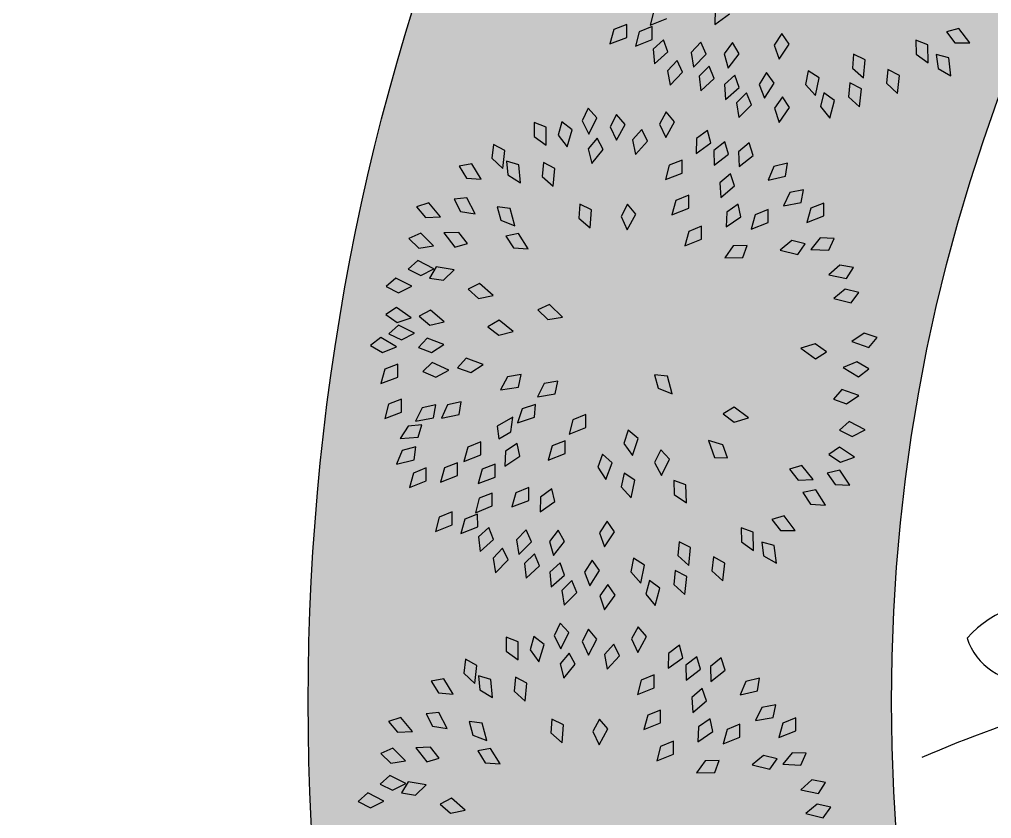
# Model space of a CAD drawing. Header units: millimetres. Extents: x 1351 to 1635, y 1399 to 1500.
# Drawn here: x 1574.591 to 1576.258, y 1473.158 to 1474.529 of the extents above; entities that cross this region are included whole.
import ezdxf

# ---------------------------------------------------------------- set-up
doc = ezdxf.new("R2010")
doc.units = ezdxf.units.MM
doc.layers.get('0').update_dxf_attribs({"color": 181})
doc.layers.add('margen', color=250, linetype='Continuous')

msp = doc.modelspace()

# ---------------------------------------------------------------- hatches: boundary and pattern name
at = {"true_color": 0x2776bb}
h = msp.add_hatch(color=152, dxfattribs=at)
h.dxf.hatch_style = 1
h.paths.add_polyline_path([(1557.6842, 1489.9553), (1615.6587, 1489.7451), (1615.8802, 1457.3756), (1557.4987, 1457.0017)])
h.paths.add_polyline_path([(1557.9493, 1489.9451), (1615.8573, 1489.9451), (1616.0815, 1457.1761), (1557.5866, 1457.0229)])
at = {"true_color": 0x5e67af}
h = msp.add_hatch(color=165, dxfattribs=at)
h.dxf.hatch_style = 1
edge = h.paths.add_edge_path(flags=17)
edge.add_arc((1579.086, 1473.3584), 3, 0, 360)
edge = h.paths.add_edge_path()
edge.add_arc((1579.086, 1473.3584), 4, 0, 360)
at = {"true_color": 0x58ba48}
h = msp.add_hatch(dxfattribs=at)
h.set_pattern_fill('DOTS', color=85)
edge = h.paths.add_edge_path()
edge.add_arc((1579.086, 1473.3584), 3, 0, 360)

# ---------------------------------------------------------------- linework, layer by layer
at = {"color": 221}
for p, q in [((1575.6785, 1474.5434), (1575.6721, 1474.5188)), ((1575.7835, 1474.5455), (1575.7832, 1474.5201)), ((1575.7832, 1474.5201), (1575.8083, 1474.5382)), ((1575.6721, 1474.5188), (1575.7008, 1474.5304)), ((1575.61, 1474.511), (1575.6034, 1474.4865)), ((1575.6322, 1474.52), (1575.61, 1474.511)), ((1575.6322, 1474.4978), (1575.6322, 1474.52)), ((1575.6536, 1474.5074), (1575.6471, 1474.4829)), ((1575.6758, 1474.5165), (1575.6536, 1474.5074)), ((1575.6759, 1474.4943), (1575.6758, 1474.5165)), ((1575.8979, 1474.5043), (1575.8849, 1474.4842)), ((1575.9107, 1474.4861), (1575.8979, 1474.5043)), ((1576.2016, 1474.5132), (1576.1802, 1474.5072)), ((1576.1802, 1474.5072), (1576.1948, 1474.4882)), ((1576.2202, 1474.4884), (1576.2016, 1474.5132)), ((1575.6034, 1474.4865), (1575.6322, 1474.4978)), ((1575.6471, 1474.4829), (1575.6759, 1474.4943)), ((1575.6949, 1474.4937), (1575.6774, 1474.4774)), ((1575.7028, 1474.4729), (1575.6949, 1474.4937)), ((1575.7591, 1474.4893), (1575.7424, 1474.472)), ((1575.7681, 1474.469), (1575.7591, 1474.4893)), ((1575.8136, 1474.4887), (1575.7991, 1474.4696)), ((1575.8249, 1474.4696), (1575.8136, 1474.4887)), ((1576.1485, 1474.4852), (1576.1277, 1474.4929)), ((1576.1277, 1474.4929), (1576.1284, 1474.469)), ((1576.1948, 1474.4882), (1576.2202, 1474.4884)), ((1575.6774, 1474.4774), (1575.6799, 1474.4521)), ((1575.6799, 1474.4521), (1575.7028, 1474.4729)), ((1575.7424, 1474.472), (1575.7464, 1474.4469)), ((1575.8849, 1474.4842), (1575.8936, 1474.4603)), ((1575.8936, 1474.4603), (1575.9107, 1474.4861)), ((1576.149, 1474.4542), (1576.1485, 1474.4852)), ((1575.7184, 1474.4582), (1575.7022, 1474.4405)), ((1575.7279, 1474.4381), (1575.7184, 1474.4582)), ((1575.7464, 1474.4469), (1575.7681, 1474.469)), ((1575.7991, 1474.4696), (1575.806, 1474.4452)), ((1575.806, 1474.4452), (1575.8249, 1474.4696)), ((1576.0212, 1474.469), (1576.0192, 1474.4451)), ((1576.041, 1474.4591), (1576.0212, 1474.469)), ((1576.0382, 1474.4282), (1576.041, 1474.4591)), ((1576.1284, 1474.469), (1576.149, 1474.4542)), ((1576.1843, 1474.4627), (1576.1628, 1474.4683)), ((1576.1628, 1474.4683), (1576.166, 1474.4445)), ((1576.1881, 1474.432), (1576.1843, 1474.4627)), ((1575.7022, 1474.4405), (1575.7067, 1474.4155)), ((1575.7067, 1474.4155), (1575.7279, 1474.4381)), ((1575.7735, 1474.4481), (1575.7562, 1474.4315)), ((1575.7818, 1474.4275), (1575.7735, 1474.4481)), ((1575.8719, 1474.4373), (1575.8593, 1474.417)), ((1575.885, 1474.4194), (1575.8719, 1474.4373)), ((1575.9433, 1474.4406), (1575.9386, 1474.4171)), ((1575.9619, 1474.4285), (1575.9433, 1474.4406)), ((1576.0192, 1474.4451), (1576.0382, 1474.4282)), ((1576.0801, 1474.4429), (1576.0776, 1474.4191)), ((1576.0997, 1474.4325), (1576.0801, 1474.4429)), ((1576.166, 1474.4445), (1576.1881, 1474.432)), ((1575.7562, 1474.4315), (1575.7592, 1474.4063)), ((1575.7592, 1474.4063), (1575.7818, 1474.4275)), ((1575.8173, 1474.4328), (1575.7995, 1474.4168)), ((1575.8249, 1474.4119), (1575.8173, 1474.4328)), ((1575.9556, 1474.3982), (1575.9619, 1474.4285)), ((1576.0962, 1474.4017), (1576.0997, 1474.4325)), ((1575.7995, 1474.4168), (1575.8016, 1474.3914)), ((1575.8016, 1474.3914), (1575.8249, 1474.4119)), ((1575.8593, 1474.417), (1575.8684, 1474.3933)), ((1575.8684, 1474.3933), (1575.885, 1474.4194)), ((1575.9386, 1474.4171), (1575.9556, 1474.3982)), ((1576.0146, 1474.4197), (1576.0124, 1474.3958)), ((1576.0344, 1474.4095), (1576.0146, 1474.4197)), ((1576.0312, 1474.3787), (1576.0344, 1474.4095)), ((1576.0776, 1474.4191), (1576.0962, 1474.4017)), ((1575.8373, 1474.4024), (1575.8204, 1474.3853)), ((1575.8461, 1474.382), (1575.8373, 1474.4024)), ((1575.8991, 1474.3958), (1575.8856, 1474.3761)), ((1575.9114, 1474.3773), (1575.8991, 1474.3958)), ((1575.9702, 1474.4025), (1575.9643, 1474.3793)), ((1575.9881, 1474.3893), (1575.9702, 1474.4025)), ((1575.9801, 1474.3594), (1575.9881, 1474.3893)), ((1576.0124, 1474.3958), (1576.0312, 1474.3787)), ((1575.566, 1474.3762), (1575.5557, 1474.3546)), ((1575.581, 1474.3598), (1575.566, 1474.3762)), ((1575.8204, 1474.3853), (1575.8241, 1474.3602)), ((1575.8241, 1474.3602), (1575.8461, 1474.382)), ((1575.8856, 1474.3761), (1575.8936, 1474.3519)), ((1575.8936, 1474.3519), (1575.9114, 1474.3773)), ((1575.9643, 1474.3793), (1575.9801, 1474.3594)), ((1575.5557, 1474.3546), (1575.5674, 1474.332)), ((1575.5674, 1474.332), (1575.581, 1474.3598)), ((1575.6148, 1474.3656), (1575.6037, 1474.3444)), ((1575.6292, 1474.3486), (1575.6148, 1474.3656)), ((1575.6999, 1474.37), (1575.6885, 1474.3489)), ((1575.7141, 1474.3529), (1575.6999, 1474.37)), ((1575.494, 1474.3438), (1575.4733, 1474.3519)), ((1575.4733, 1474.3519), (1575.4736, 1474.3279)), ((1575.4941, 1474.3129), (1575.494, 1474.3438)), ((1575.5211, 1474.3531), (1575.5145, 1474.3301)), ((1575.5386, 1474.3394), (1575.5211, 1474.3531)), ((1575.5298, 1474.3098), (1575.5386, 1474.3394)), ((1575.6037, 1474.3444), (1575.6145, 1474.3214)), ((1575.6145, 1474.3214), (1575.6292, 1474.3486)), ((1575.6583, 1474.3398), (1575.6422, 1474.3221)), ((1575.668, 1474.3198), (1575.6583, 1474.3398)), ((1575.6885, 1474.3489), (1575.6991, 1474.3258)), ((1575.6991, 1474.3258), (1575.7141, 1474.3529)), ((1575.7709, 1474.3383), (1575.7516, 1474.3242)), ((1575.7764, 1474.3168), (1575.7709, 1474.3383)), ((1575.4736, 1474.3279), (1575.4941, 1474.3129)), ((1575.5145, 1474.3301), (1575.5298, 1474.3098)), ((1575.5812, 1474.3249), (1575.5661, 1474.3063)), ((1575.592, 1474.3054), (1575.5812, 1474.3249)), ((1575.6422, 1474.3221), (1575.6469, 1474.2971)), ((1575.7516, 1474.3242), (1575.7512, 1474.2987)), ((1575.4037, 1474.3141), (1575.4011, 1474.2903)), ((1575.4232, 1474.3035), (1575.4037, 1474.3141)), ((1575.4195, 1474.2728), (1575.4232, 1474.3035)), ((1575.5661, 1474.3063), (1575.5722, 1474.2816)), ((1575.5722, 1474.2816), (1575.592, 1474.3054)), ((1575.6469, 1474.2971), (1575.668, 1474.3198)), ((1575.7512, 1474.2987), (1575.7764, 1474.3168)), ((1575.8006, 1474.3186), (1575.7816, 1474.304)), ((1575.7816, 1474.304), (1575.7819, 1474.2785)), ((1575.8066, 1474.2972), (1575.8006, 1474.3186)), ((1575.8423, 1474.3166), (1575.8238, 1474.3014)), ((1575.8489, 1474.2953), (1575.8423, 1474.3166)), ((1575.4011, 1474.2903), (1575.4195, 1474.2728)), ((1575.7273, 1474.2873), (1575.7051, 1474.2783)), ((1575.7273, 1474.2651), (1575.7273, 1474.2873)), ((1575.7819, 1474.2785), (1575.8066, 1474.2972)), ((1575.8238, 1474.3014), (1575.8247, 1474.276)), ((1575.8247, 1474.276), (1575.8489, 1474.2953)), ((1575.3666, 1474.2807), (1575.3447, 1474.2767)), ((1575.3447, 1474.2767), (1575.3575, 1474.2565)), ((1575.3828, 1474.2543), (1575.3666, 1474.2807)), ((1575.4472, 1474.2794), (1575.4259, 1474.2857)), ((1575.4259, 1474.2857), (1575.4282, 1474.2619)), ((1575.4499, 1474.2485), (1575.4472, 1474.2794)), ((1575.4892, 1474.2832), (1575.4871, 1474.2594)), ((1575.509, 1474.2731), (1575.4892, 1474.2832)), ((1575.5059, 1474.2423), (1575.509, 1474.2731)), ((1575.7051, 1474.2783), (1575.6984, 1474.2538)), ((1575.8846, 1474.2762), (1575.8744, 1474.2529)), ((1575.9079, 1474.2818), (1575.8846, 1474.2762)), ((1575.9046, 1474.2598), (1575.9079, 1474.2818)), ((1575.3575, 1474.2565), (1575.3828, 1474.2543)), ((1575.4282, 1474.2619), (1575.4499, 1474.2485)), ((1575.4871, 1474.2594), (1575.5059, 1474.2423)), ((1575.6984, 1474.2538), (1575.7273, 1474.2651)), ((1575.8098, 1474.2639), (1575.7917, 1474.2483)), ((1575.817, 1474.2429), (1575.8098, 1474.2639)), ((1575.8744, 1474.2529), (1575.9046, 1474.2598)), ((1575.7917, 1474.2483), (1575.7934, 1474.2229)), ((1575.7934, 1474.2229), (1575.817, 1474.2429)), ((1575.3582, 1474.2228), (1575.3361, 1474.2204)), ((1575.3361, 1474.2204), (1575.3474, 1474.1993)), ((1575.3725, 1474.1953), (1575.3582, 1474.2228)), ((1575.7384, 1474.2271), (1575.7162, 1474.2181)), ((1575.7384, 1474.2049), (1575.7384, 1474.2271)), ((1575.912, 1474.2316), (1575.9008, 1474.2088)), ((1575.9355, 1474.2361), (1575.912, 1474.2316)), ((1575.9312, 1474.2143), (1575.9355, 1474.2361)), ((1575.2929, 1474.2141), (1575.2718, 1474.2072)), ((1575.2718, 1474.2072), (1575.2872, 1474.1889)), ((1575.3126, 1474.1902), (1575.2929, 1474.2141)), ((1575.4322, 1474.2045), (1575.4102, 1474.2072)), ((1575.4102, 1474.2072), (1575.4164, 1474.184)), ((1575.44, 1474.1746), (1575.4322, 1474.2045)), ((1575.5517, 1474.2115), (1575.5501, 1474.1876)), ((1575.5717, 1474.2018), (1575.5517, 1474.2115)), ((1575.6337, 1474.2116), (1575.6224, 1474.1905)), ((1575.6479, 1474.1946), (1575.6337, 1474.2116)), ((1575.7162, 1474.2181), (1575.7095, 1474.1936)), ((1575.7095, 1474.1936), (1575.7384, 1474.2049)), ((1575.8232, 1474.2118), (1575.8035, 1474.1982)), ((1575.828, 1474.1901), (1575.8232, 1474.2118)), ((1575.9008, 1474.2088), (1575.9312, 1474.2143)), ((1575.9478, 1474.2047), (1575.9412, 1474.1801)), ((1575.97, 1474.2136), (1575.9478, 1474.2047)), ((1575.97, 1474.1914), (1575.97, 1474.2136)), ((1575.2872, 1474.1889), (1575.3126, 1474.1902)), ((1575.3474, 1474.1993), (1575.3725, 1474.1953)), ((1575.5501, 1474.1876), (1575.5693, 1474.171)), ((1575.5693, 1474.171), (1575.5717, 1474.2018)), ((1575.6224, 1474.1905), (1575.6331, 1474.1674)), ((1575.6331, 1474.1674), (1575.6479, 1474.1946)), ((1575.8035, 1474.1982), (1575.8024, 1474.1728)), ((1575.8024, 1474.1728), (1575.828, 1474.1901)), ((1575.8522, 1474.1936), (1575.8455, 1474.169)), ((1575.8744, 1474.2025), (1575.8522, 1474.1936)), ((1575.8744, 1474.1803), (1575.8744, 1474.2025)), ((1575.9412, 1474.1801), (1575.97, 1474.1914)), ((1575.4164, 1474.184), (1575.44, 1474.1746)), ((1575.7606, 1474.1737), (1575.7384, 1474.1647)), ((1575.7606, 1474.1515), (1575.7606, 1474.1737)), ((1575.8455, 1474.169), (1575.8744, 1474.1803)), ((1575.279, 1474.1618), (1575.2587, 1474.1528)), ((1575.301, 1474.14), (1575.279, 1474.1618)), ((1575.344, 1474.1631), (1575.3185, 1474.1625)), ((1575.3185, 1474.1625), (1575.3376, 1474.1381)), ((1575.3589, 1474.1444), (1575.344, 1474.1631)), ((1575.4467, 1474.1611), (1575.4249, 1474.157)), ((1575.4249, 1474.157), (1575.4378, 1474.1368)), ((1575.4631, 1474.1348), (1575.4467, 1474.1611)), ((1575.7384, 1474.1647), (1575.7317, 1474.1402)), ((1575.9637, 1474.1538), (1575.9477, 1474.134)), ((1575.9877, 1474.1529), (1575.9637, 1474.1538)), ((1575.2587, 1474.1528), (1575.2759, 1474.1361)), ((1575.2759, 1474.1361), (1575.301, 1474.14)), ((1575.3376, 1474.1381), (1575.3589, 1474.1444)), ((1575.7317, 1474.1402), (1575.7606, 1474.1515)), ((1575.8149, 1474.1401), (1575.8001, 1474.1195)), ((1575.8388, 1474.1408), (1575.8149, 1474.1401)), ((1575.8311, 1474.12), (1575.8388, 1474.1408)), ((1575.915, 1474.1491), (1575.8954, 1474.1329)), ((1575.9383, 1474.1436), (1575.915, 1474.1491)), ((1575.9255, 1474.1254), (1575.9383, 1474.1436)), ((1575.9786, 1474.1326), (1575.9877, 1474.1529)), ((1575.4378, 1474.1368), (1575.4631, 1474.1348)), ((1575.8954, 1474.1329), (1575.9255, 1474.1254)), ((1575.9477, 1474.134), (1575.9786, 1474.1326)), ((1575.2739, 1474.1149), (1575.2573, 1474.1001)), ((1575.3015, 1474.101), (1575.2739, 1474.1149)), ((1575.3056, 1474.104), (1575.2941, 1474.085)), ((1575.3361, 1474.0989), (1575.3056, 1474.104)), ((1575.8001, 1474.1195), (1575.8311, 1474.12)), ((1575.9976, 1474.1073), (1575.9788, 1474.0902)), ((1576.0212, 1474.1028), (1575.9976, 1474.1073)), ((1575.2573, 1474.1001), (1575.2789, 1474.0895)), ((1575.2789, 1474.0895), (1575.3015, 1474.101)), ((1575.3178, 1474.0813), (1575.3361, 1474.0989)), ((1575.9788, 1474.0902), (1576.0091, 1474.0841)), ((1576.0091, 1474.0841), (1576.0212, 1474.1028)), ((1575.2362, 1474.0849), (1575.2195, 1474.0703)), ((1575.2195, 1474.0703), (1575.2409, 1474.0595)), ((1575.2637, 1474.0708), (1575.2362, 1474.0849)), ((1575.2409, 1474.0595), (1575.2637, 1474.0708)), ((1575.2941, 1474.085), (1575.3178, 1474.0813)), ((1575.3799, 1474.0758), (1575.3601, 1474.0659)), ((1575.4029, 1474.0551), (1575.3799, 1474.0758)), ((1575.3601, 1474.0659), (1575.378, 1474.05)), ((1575.378, 1474.05), (1575.4029, 1474.0551)), ((1576.0067, 1474.0659), (1575.9871, 1474.0497)), ((1576.03, 1474.0604), (1576.0067, 1474.0659)), ((1576.0171, 1474.0423), (1576.03, 1474.0604)), ((1575.4999, 1474.0395), (1575.4796, 1474.0304)), ((1575.522, 1474.0179), (1575.4999, 1474.0395)), ((1575.9871, 1474.0497), (1576.0171, 1474.0423)), ((1575.2374, 1474.0347), (1575.2189, 1474.0224)), ((1575.2189, 1474.0224), (1575.2386, 1474.0089)), ((1575.2627, 1474.0169), (1575.2374, 1474.0347)), ((1575.2956, 1474.03), (1575.2761, 1474.0194)), ((1575.3193, 1474.0101), (1575.2956, 1474.03)), ((1575.4796, 1474.0304), (1575.4969, 1474.0138)), ((1575.2407, 1474.0043), (1575.2242, 1473.9894)), ((1575.2386, 1474.0089), (1575.2627, 1474.0169)), ((1575.2684, 1473.9905), (1575.2407, 1474.0043)), ((1575.2761, 1474.0194), (1575.2946, 1474.0042)), ((1575.2946, 1474.0042), (1575.3193, 1474.0101)), ((1575.4132, 1474.0125), (1575.394, 1474.0014)), ((1575.4374, 1473.9932), (1575.4132, 1474.0125)), ((1575.4969, 1474.0138), (1575.522, 1474.0179)), ((1575.2242, 1473.9894), (1575.2457, 1473.979)), ((1575.2457, 1473.979), (1575.2684, 1473.9905)), ((1575.394, 1474.0014), (1575.4128, 1473.9867)), ((1575.4128, 1473.9867), (1575.4374, 1473.9932)), ((1576.0391, 1473.9904), (1576.0181, 1473.9761)), ((1576.0618, 1473.9827), (1576.0391, 1473.9904)), ((1575.2107, 1473.9827), (1575.193, 1473.9692)), ((1575.2372, 1473.9667), (1575.2107, 1473.9827)), ((1575.2899, 1473.9821), (1575.2749, 1473.9656)), ((1575.3188, 1473.971), (1575.2899, 1473.9821)), ((1575.2974, 1473.9573), (1575.3188, 1473.971)), ((1575.9551, 1473.9721), (1575.9308, 1473.9646)), ((1575.9745, 1473.9582), (1575.9551, 1473.9721)), ((1576.0181, 1473.9761), (1576.0473, 1473.9658)), ((1576.0473, 1473.9658), (1576.0618, 1473.9827)), ((1575.193, 1473.9692), (1575.2136, 1473.957)), ((1575.2136, 1473.957), (1575.2372, 1473.9667)), ((1575.2749, 1473.9656), (1575.2974, 1473.9573)), ((1575.9308, 1473.9646), (1575.9558, 1473.9463)), ((1575.9558, 1473.9463), (1575.9745, 1473.9582)), ((1575.2394, 1473.9374), (1575.2172, 1473.9284)), ((1575.2394, 1473.9151), (1575.2394, 1473.9374)), ((1575.2987, 1473.9399), (1575.2827, 1473.9245)), ((1575.3269, 1473.9269), (1575.2987, 1473.9399)), ((1575.357, 1473.9476), (1575.3421, 1473.9311)), ((1575.386, 1473.9367), (1575.357, 1473.9476)), ((1576.0264, 1473.9413), (1576.003, 1473.9314)), ((1576.0471, 1473.9293), (1576.0264, 1473.9413)), ((1575.2172, 1473.9284), (1575.2106, 1473.9038)), ((1575.2827, 1473.9245), (1575.3046, 1473.9147)), ((1575.3046, 1473.9147), (1575.3269, 1473.9269)), ((1575.3421, 1473.9311), (1575.3646, 1473.9229)), ((1575.3646, 1473.9229), (1575.386, 1473.9367)), ((1576.003, 1473.9314), (1576.0296, 1473.9156)), ((1576.0296, 1473.9156), (1576.0471, 1473.9293)), ((1575.2106, 1473.9038), (1575.2394, 1473.9151)), ((1575.4275, 1473.9156), (1575.4157, 1473.893)), ((1575.4511, 1473.9195), (1575.4275, 1473.9156)), ((1575.4463, 1473.8979), (1575.4511, 1473.9195)), ((1575.4906, 1473.9038), (1575.4791, 1473.8811)), ((1575.5141, 1473.908), (1575.4906, 1473.9038)), ((1575.5096, 1473.8863), (1575.5141, 1473.908)), ((1575.7019, 1473.9165), (1575.6798, 1473.9191)), ((1575.6798, 1473.9191), (1575.6862, 1473.896)), ((1575.7098, 1473.8866), (1575.7019, 1473.9165)), ((1575.4157, 1473.893), (1575.4463, 1473.8979)), ((1575.6862, 1473.896), (1575.7098, 1473.8866)), ((1576.0012, 1473.8938), (1575.9865, 1473.8772)), ((1576.0303, 1473.8832), (1576.0012, 1473.8938)), ((1575.246, 1473.8773), (1575.2238, 1473.8684)), ((1575.246, 1473.8551), (1575.246, 1473.8773)), ((1575.3484, 1473.8728), (1575.325, 1473.8676)), ((1575.3447, 1473.8509), (1575.3484, 1473.8728)), ((1575.4791, 1473.8811), (1575.5096, 1473.8863)), ((1575.9865, 1473.8772), (1576.0091, 1473.8692)), ((1576.0091, 1473.8692), (1576.0303, 1473.8832)), ((1575.2238, 1473.8684), (1575.2172, 1473.8438)), ((1575.2172, 1473.8438), (1575.246, 1473.8551)), ((1575.2812, 1473.8624), (1575.2702, 1473.8395)), ((1575.3047, 1473.8672), (1575.2812, 1473.8624)), ((1575.3007, 1473.8453), (1575.3047, 1473.8672)), ((1575.325, 1473.8676), (1575.3144, 1473.8446)), ((1575.4527, 1473.8608), (1575.4446, 1473.8367)), ((1575.4755, 1473.8683), (1575.4527, 1473.8608)), ((1575.4741, 1473.8462), (1575.4755, 1473.8683)), ((1575.8164, 1473.8637), (1575.7974, 1473.8522)), ((1575.841, 1473.8449), (1575.8164, 1473.8637)), ((1575.2702, 1473.8395), (1575.3007, 1473.8453)), ((1575.3144, 1473.8446), (1575.3447, 1473.8509)), ((1575.4369, 1473.8462), (1575.4099, 1473.8311)), ((1575.4337, 1473.821), (1575.4369, 1473.8462)), ((1575.4446, 1473.8367), (1575.4741, 1473.8462)), ((1575.54, 1473.8417), (1575.5334, 1473.8171)), ((1575.5622, 1473.8507), (1575.54, 1473.8417)), ((1575.5622, 1473.8284), (1575.5622, 1473.8507)), ((1575.7974, 1473.8522), (1575.8166, 1473.8378)), ((1575.8166, 1473.8378), (1575.841, 1473.8449)), ((1576.0135, 1473.8387), (1575.9969, 1473.8239)), ((1576.0411, 1473.8246), (1576.0135, 1473.8387)), ((1575.2572, 1473.8311), (1575.2438, 1473.8095)), ((1575.2811, 1473.8333), (1575.2572, 1473.8311)), ((1575.2747, 1473.812), (1575.2811, 1473.8333)), ((1575.4099, 1473.8311), (1575.4129, 1473.8091)), ((1575.4129, 1473.8091), (1575.4337, 1473.821)), ((1575.5334, 1473.8171), (1575.5622, 1473.8284)), ((1575.6345, 1473.8241), (1575.6274, 1473.8012)), ((1575.6517, 1473.81), (1575.6345, 1473.8241)), ((1575.9969, 1473.8239), (1576.0184, 1473.8133)), ((1576.0184, 1473.8133), (1576.0411, 1473.8246)), ((1575.2438, 1473.8095), (1575.2747, 1473.812)), ((1575.3818, 1473.8039), (1575.3596, 1473.7949)), ((1575.3818, 1473.7817), (1575.3818, 1473.8039)), ((1575.5266, 1473.806), (1575.5044, 1473.7971)), ((1575.5266, 1473.7838), (1575.5266, 1473.806)), ((1575.6422, 1473.7805), (1575.6517, 1473.81)), ((1575.7724, 1473.8064), (1575.7827, 1473.7772)), ((1575.7967, 1473.7989), (1575.7724, 1473.8064)), ((1575.2472, 1473.7892), (1575.2376, 1473.7656)), ((1575.2704, 1473.7953), (1575.2472, 1473.7892)), ((1575.2676, 1473.7732), (1575.2704, 1473.7953)), ((1575.3596, 1473.7949), (1575.353, 1473.7704)), ((1575.4243, 1473.7879), (1575.423, 1473.7625)), ((1575.4442, 1473.8012), (1575.4243, 1473.7879)), ((1575.4488, 1473.7795), (1575.4442, 1473.8012)), ((1575.5044, 1473.7971), (1575.4977, 1473.7725)), ((1575.6274, 1473.8012), (1575.6422, 1473.7805)), ((1575.6905, 1473.7904), (1575.68, 1473.7688)), ((1575.7054, 1473.774), (1575.6905, 1473.7904)), ((1575.8049, 1473.7764), (1575.7967, 1473.7989)), ((1575.9972, 1473.7951), (1575.9789, 1473.7825)), ((1576.0229, 1473.7777), (1575.9972, 1473.7951)), ((1575.2376, 1473.7656), (1575.2676, 1473.7732)), ((1575.353, 1473.7704), (1575.3818, 1473.7817)), ((1575.423, 1473.7625), (1575.4488, 1473.7795)), ((1575.4977, 1473.7725), (1575.5266, 1473.7838)), ((1575.5907, 1473.7831), (1575.5824, 1473.7607)), ((1575.6071, 1473.7682), (1575.5907, 1473.7831)), ((1575.6916, 1473.7462), (1575.7054, 1473.774)), ((1575.7827, 1473.7772), (1575.8049, 1473.7764)), ((1575.9789, 1473.7825), (1575.9989, 1473.7693)), ((1575.9989, 1473.7693), (1576.0229, 1473.7777)), ((1575.2885, 1473.7593), (1575.2663, 1473.7503)), ((1575.2885, 1473.7371), (1575.2885, 1473.7593)), ((1575.3197, 1473.7593), (1575.313, 1473.7347)), ((1575.3419, 1473.7682), (1575.3197, 1473.7593)), ((1575.3419, 1473.746), (1575.3419, 1473.7682)), ((1575.3844, 1473.757), (1575.3776, 1473.7325)), ((1575.4067, 1473.7658), (1575.3844, 1473.757)), ((1575.4065, 1473.7436), (1575.4067, 1473.7658)), ((1575.5824, 1473.7607), (1575.5961, 1473.7393)), ((1575.5961, 1473.7393), (1575.6071, 1473.7682)), ((1575.68, 1473.7688), (1575.6916, 1473.7462)), ((1575.9325, 1473.7635), (1575.9112, 1473.757)), ((1575.9112, 1473.757), (1575.9263, 1473.7384)), ((1575.9517, 1473.7392), (1575.9325, 1473.7635)), ((1575.9974, 1473.7555), (1575.9758, 1473.7505)), ((1576.0148, 1473.7298), (1575.9974, 1473.7555)), ((1575.2663, 1473.7503), (1575.2597, 1473.7258)), ((1575.2597, 1473.7258), (1575.2885, 1473.7371)), ((1575.313, 1473.7347), (1575.3419, 1473.746)), ((1575.3776, 1473.7325), (1575.4065, 1473.7436)), ((1575.6275, 1473.7505), (1575.6228, 1473.727)), ((1575.6461, 1473.7384), (1575.6275, 1473.7505)), ((1575.6398, 1473.7081), (1575.6461, 1473.7384)), ((1575.7337, 1473.7303), (1575.7128, 1473.7378)), ((1575.7128, 1473.7378), (1575.7137, 1473.7139)), ((1575.9263, 1473.7384), (1575.9517, 1473.7392)), ((1575.9758, 1473.7505), (1575.9894, 1473.7309)), ((1575.4642, 1473.7258), (1575.442, 1473.7168)), ((1575.4642, 1473.7036), (1575.4642, 1473.7258)), ((1575.5035, 1473.7234), (1575.4842, 1473.7092)), ((1575.509, 1473.7019), (1575.5035, 1473.7234)), ((1575.6228, 1473.727), (1575.6398, 1473.7081)), ((1575.7346, 1473.6993), (1575.7337, 1473.7303)), ((1575.9561, 1473.7217), (1575.9343, 1473.7173)), ((1575.9728, 1473.6956), (1575.9561, 1473.7217)), ((1575.9894, 1473.7309), (1576.0148, 1473.7298)), ((1575.3792, 1473.7071), (1575.3728, 1473.6825)), ((1575.4013, 1473.7162), (1575.3792, 1473.7071)), ((1575.4015, 1473.694), (1575.4013, 1473.7162)), ((1575.442, 1473.7168), (1575.4354, 1473.6923)), ((1575.4354, 1473.6923), (1575.4642, 1473.7036)), ((1575.4842, 1473.7092), (1575.4839, 1473.6838)), ((1575.7137, 1473.7139), (1575.7346, 1473.6993)), ((1575.9343, 1473.7173), (1575.9474, 1473.6973)), ((1575.3728, 1473.6825), (1575.4015, 1473.694)), ((1575.4839, 1473.6838), (1575.509, 1473.7019)), ((1575.9474, 1473.6973), (1575.9728, 1473.6956)), ((1575.3107, 1473.6747), (1575.3041, 1473.6502)), ((1575.3329, 1473.6837), (1575.3107, 1473.6747)), ((1575.3329, 1473.6615), (1575.3329, 1473.6837)), ((1575.3543, 1473.6711), (1575.3478, 1473.6465)), ((1575.3765, 1473.6802), (1575.3543, 1473.6711)), ((1575.3766, 1473.658), (1575.3765, 1473.6802)), ((1575.9023, 1473.6768), (1575.8809, 1473.6709)), ((1575.8809, 1473.6709), (1575.8955, 1473.6519)), ((1575.9209, 1473.6521), (1575.9023, 1473.6768)), ((1575.3041, 1473.6502), (1575.3329, 1473.6615)), ((1575.3478, 1473.6465), (1575.3766, 1473.658)), ((1575.3956, 1473.6573), (1575.3781, 1473.641)), ((1575.4035, 1473.6366), (1575.3956, 1473.6573)), ((1575.5986, 1473.668), (1575.5856, 1473.6479)), ((1575.6114, 1473.6498), (1575.5986, 1473.668)), ((1575.8492, 1473.6488), (1575.8284, 1473.6566)), ((1575.8284, 1473.6566), (1575.8291, 1473.6326)), ((1575.3781, 1473.641), (1575.3806, 1473.6157)), ((1575.4597, 1473.653), (1575.4431, 1473.6357)), ((1575.4688, 1473.6327), (1575.4597, 1473.653)), ((1575.5143, 1473.6524), (1575.4998, 1473.6333)), ((1575.5256, 1473.6333), (1575.5143, 1473.6524)), ((1575.5856, 1473.6479), (1575.5943, 1473.624)), ((1575.5943, 1473.624), (1575.6114, 1473.6498)), ((1575.8497, 1473.6179), (1575.8492, 1473.6488)), ((1575.8955, 1473.6519), (1575.9209, 1473.6521)), ((1575.3806, 1473.6157), (1575.4035, 1473.6366)), ((1575.4191, 1473.6218), (1575.4029, 1473.6042)), ((1575.4286, 1473.6018), (1575.4191, 1473.6218)), ((1575.4431, 1473.6357), (1575.4471, 1473.6106)), ((1575.4471, 1473.6106), (1575.4688, 1473.6327)), ((1575.4998, 1473.6333), (1575.5067, 1473.6088)), ((1575.5067, 1473.6088), (1575.5256, 1473.6333)), ((1575.7219, 1473.6327), (1575.7199, 1473.6088)), ((1575.7417, 1473.6228), (1575.7219, 1473.6327)), ((1575.7389, 1473.5919), (1575.7417, 1473.6228)), ((1575.8291, 1473.6326), (1575.8497, 1473.6179)), ((1575.885, 1473.6264), (1575.8635, 1473.632)), ((1575.8635, 1473.632), (1575.8667, 1473.6082)), ((1575.8888, 1473.5957), (1575.885, 1473.6264)), ((1575.4029, 1473.6042), (1575.4074, 1473.5792)), ((1575.4742, 1473.6118), (1575.4569, 1473.5952)), ((1575.4825, 1473.5912), (1575.4742, 1473.6118)), ((1575.644, 1473.6043), (1575.6393, 1473.5808)), ((1575.6626, 1473.5922), (1575.644, 1473.6043)), ((1575.7199, 1473.6088), (1575.7389, 1473.5919)), ((1575.7808, 1473.6066), (1575.7783, 1473.5827)), ((1575.8004, 1473.5961), (1575.7808, 1473.6066)), ((1575.8667, 1473.6082), (1575.8888, 1473.5957)), ((1575.4074, 1473.5792), (1575.4286, 1473.6018)), ((1575.4569, 1473.5952), (1575.4599, 1473.5699)), ((1575.4599, 1473.5699), (1575.4825, 1473.5912)), ((1575.518, 1473.5964), (1575.5002, 1473.5804)), ((1575.5256, 1473.5755), (1575.518, 1473.5964)), ((1575.5726, 1473.601), (1575.56, 1473.5807)), ((1575.5857, 1473.5831), (1575.5726, 1473.601)), ((1575.6563, 1473.5618), (1575.6626, 1473.5922)), ((1575.7969, 1473.5654), (1575.8004, 1473.5961)), ((1575.5002, 1473.5804), (1575.5023, 1473.5551)), ((1575.5023, 1473.5551), (1575.5256, 1473.5755)), ((1575.56, 1473.5807), (1575.5691, 1473.5569)), ((1575.5691, 1473.5569), (1575.5857, 1473.5831)), ((1575.6393, 1473.5808), (1575.6563, 1473.5618)), ((1575.7153, 1473.5834), (1575.7131, 1473.5595)), ((1575.7351, 1473.5732), (1575.7153, 1473.5834)), ((1575.7319, 1473.5424), (1575.7351, 1473.5732)), ((1575.7783, 1473.5827), (1575.7969, 1473.5654)), ((1575.538, 1473.566), (1575.5211, 1473.549)), ((1575.5468, 1473.5456), (1575.538, 1473.566)), ((1575.5998, 1473.5595), (1575.5863, 1473.5397)), ((1575.6121, 1473.5409), (1575.5998, 1473.5595)), ((1575.6709, 1473.5662), (1575.665, 1473.543)), ((1575.6888, 1473.553), (1575.6709, 1473.5662)), ((1575.7131, 1473.5595), (1575.7319, 1473.5424)), ((1575.5211, 1473.549), (1575.5248, 1473.5238)), ((1575.5248, 1473.5238), (1575.5468, 1473.5456)), ((1575.5863, 1473.5397), (1575.5943, 1473.5156)), ((1575.5943, 1473.5156), (1575.6121, 1473.5409)), ((1575.665, 1473.543), (1575.6808, 1473.5231)), ((1575.6808, 1473.5231), (1575.6888, 1473.553)), ((1575.5179, 1473.4931), (1575.5076, 1473.4715)), ((1575.533, 1473.4768), (1575.5179, 1473.4931)), ((1575.6518, 1473.4869), (1575.6404, 1473.4659)), ((1575.666, 1473.4699), (1575.6518, 1473.4869)), ((1575.5076, 1473.4715), (1575.5193, 1473.4489)), ((1575.5193, 1473.4489), (1575.533, 1473.4768)), ((1575.5668, 1473.4825), (1575.5556, 1473.4613)), ((1575.5811, 1473.4656), (1575.5668, 1473.4825)), ((1575.4459, 1473.4607), (1575.4252, 1473.4688)), ((1575.4252, 1473.4688), (1575.4255, 1473.4449)), ((1575.446, 1473.4298), (1575.4459, 1473.4607)), ((1575.4731, 1473.4701), (1575.4664, 1473.447)), ((1575.4906, 1473.4564), (1575.4731, 1473.4701)), ((1575.4817, 1473.4267), (1575.4906, 1473.4564)), ((1575.5556, 1473.4613), (1575.5664, 1473.4383)), ((1575.5664, 1473.4383), (1575.5811, 1473.4656)), ((1575.6103, 1473.4567), (1575.5941, 1473.439)), ((1575.6199, 1473.4367), (1575.6103, 1473.4567)), ((1575.6404, 1473.4659), (1575.651, 1473.4427)), ((1575.651, 1473.4427), (1575.666, 1473.4699)), ((1575.7228, 1473.4552), (1575.7035, 1473.4411)), ((1575.7283, 1473.4337), (1575.7228, 1473.4552)), ((1575.4255, 1473.4449), (1575.446, 1473.4298)), ((1575.4664, 1473.447), (1575.4817, 1473.4267)), ((1575.5332, 1473.4418), (1575.518, 1473.4232)), ((1575.5439, 1473.4224), (1575.5332, 1473.4418)), ((1575.5941, 1473.439), (1575.5988, 1473.414)), ((1575.7035, 1473.4411), (1575.7031, 1473.4157)), ((1575.3556, 1473.431), (1575.353, 1473.4072)), ((1575.3752, 1473.4205), (1575.3556, 1473.431)), ((1575.3715, 1473.3897), (1575.3752, 1473.4205)), ((1575.518, 1473.4232), (1575.5241, 1473.3985)), ((1575.5241, 1473.3985), (1575.5439, 1473.4224)), ((1575.5988, 1473.414), (1575.6199, 1473.4367)), ((1575.7031, 1473.4157), (1575.7283, 1473.4337)), ((1575.7525, 1473.4355), (1575.7335, 1473.4209)), ((1575.7335, 1473.4209), (1575.7338, 1473.3954)), ((1575.7585, 1473.4141), (1575.7525, 1473.4355)), ((1575.7943, 1473.4335), (1575.7757, 1473.4184)), ((1575.8008, 1473.4123), (1575.7943, 1473.4335)), ((1575.353, 1473.4072), (1575.3715, 1473.3897)), ((1575.6792, 1473.4042), (1575.657, 1473.3952)), ((1575.6792, 1473.382), (1575.6792, 1473.4042)), ((1575.7338, 1473.3954), (1575.7585, 1473.4141)), ((1575.7757, 1473.4184), (1575.7766, 1473.3929)), ((1575.7766, 1473.3929), (1575.8008, 1473.4123)), ((1575.3185, 1473.3976), (1575.2966, 1473.3937)), ((1575.2966, 1473.3937), (1575.3094, 1473.3734)), ((1575.3347, 1473.3712), (1575.3185, 1473.3976)), ((1575.3992, 1473.3963), (1575.3779, 1473.4026)), ((1575.3779, 1473.4026), (1575.3801, 1473.3788)), ((1575.4018, 1473.3655), (1575.3992, 1473.3963)), ((1575.4412, 1473.4002), (1575.439, 1473.3763)), ((1575.4609, 1473.39), (1575.4412, 1473.4002)), ((1575.4579, 1473.3592), (1575.4609, 1473.39)), ((1575.657, 1473.3952), (1575.6504, 1473.3707)), ((1575.8366, 1473.3931), (1575.8264, 1473.3698)), ((1575.8599, 1473.3987), (1575.8366, 1473.3931)), ((1575.8566, 1473.3767), (1575.8599, 1473.3987)), ((1575.3094, 1473.3734), (1575.3347, 1473.3712)), ((1575.3801, 1473.3788), (1575.4018, 1473.3655)), ((1575.439, 1473.3763), (1575.4579, 1473.3592)), ((1575.6504, 1473.3707), (1575.6792, 1473.382)), ((1575.7617, 1473.3808), (1575.7436, 1473.3652)), ((1575.7689, 1473.3598), (1575.7617, 1473.3808)), ((1575.8264, 1473.3698), (1575.8566, 1473.3767)), ((1575.7436, 1473.3652), (1575.7453, 1473.3398)), ((1575.7453, 1473.3398), (1575.7689, 1473.3598)), ((1575.3101, 1473.3397), (1575.288, 1473.3374)), ((1575.288, 1473.3374), (1575.2993, 1473.3162)), ((1575.3244, 1473.3122), (1575.3101, 1473.3397)), ((1575.6903, 1473.344), (1575.6681, 1473.335)), ((1575.6903, 1473.3218), (1575.6903, 1473.344)), ((1575.8639, 1473.3485), (1575.8527, 1473.3258)), ((1575.8875, 1473.353), (1575.8639, 1473.3485)), ((1575.8832, 1473.3312), (1575.8875, 1473.353)), ((1575.2449, 1473.331), (1575.2237, 1473.3241)), ((1575.2237, 1473.3241), (1575.2392, 1473.3058)), ((1575.2646, 1473.3071), (1575.2449, 1473.331)), ((1575.3841, 1473.3215), (1575.3621, 1473.3241)), ((1575.3621, 1473.3241), (1575.3684, 1473.301)), ((1575.392, 1473.2915), (1575.3841, 1473.3215)), ((1575.5037, 1473.3285), (1575.502, 1473.3046)), ((1575.5236, 1473.3187), (1575.5037, 1473.3285)), ((1575.5856, 1473.3285), (1575.5743, 1473.3074)), ((1575.5998, 1473.3115), (1575.5856, 1473.3285)), ((1575.6681, 1473.335), (1575.6615, 1473.3105)), ((1575.6615, 1473.3105), (1575.6903, 1473.3218)), ((1575.7751, 1473.3287), (1575.7554, 1473.3151)), ((1575.78, 1473.3071), (1575.7751, 1473.3287)), ((1575.8527, 1473.3258), (1575.8832, 1473.3312)), ((1575.8997, 1473.3216), (1575.8931, 1473.297)), ((1575.922, 1473.3306), (1575.8997, 1473.3216)), ((1575.922, 1473.3083), (1575.922, 1473.3306)), ((1575.2392, 1473.3058), (1575.2646, 1473.3071)), ((1575.2993, 1473.3162), (1575.3244, 1473.3122)), ((1575.502, 1473.3046), (1575.5212, 1473.2879)), ((1575.5212, 1473.2879), (1575.5236, 1473.3187)), ((1575.5743, 1473.3074), (1575.585, 1473.2843)), ((1575.585, 1473.2843), (1575.5998, 1473.3115)), ((1575.7554, 1473.3151), (1575.7543, 1473.2897)), ((1575.7543, 1473.2897), (1575.78, 1473.3071)), ((1575.8041, 1473.3105), (1575.7975, 1473.2859)), ((1575.8263, 1473.3195), (1575.8041, 1473.3105)), ((1575.8263, 1473.2972), (1575.8263, 1473.3195)), ((1575.8931, 1473.297), (1575.922, 1473.3083)), ((1575.3684, 1473.301), (1575.392, 1473.2915)), ((1575.7125, 1473.2906), (1575.6903, 1473.2817)), ((1575.7125, 1473.2684), (1575.7125, 1473.2906)), ((1575.7975, 1473.2859), (1575.8263, 1473.2972)), ((1575.231, 1473.2787), (1575.2106, 1473.2697)), ((1575.253, 1473.2569), (1575.231, 1473.2787)), ((1575.2959, 1473.2801), (1575.2705, 1473.2794)), ((1575.2705, 1473.2794), (1575.2895, 1473.255)), ((1575.3108, 1473.2613), (1575.2959, 1473.2801)), ((1575.3987, 1473.278), (1575.3768, 1473.2739)), ((1575.3768, 1473.2739), (1575.3897, 1473.2537)), ((1575.4151, 1473.2517), (1575.3987, 1473.278)), ((1575.6903, 1473.2817), (1575.6837, 1473.2571)), ((1575.9157, 1473.2707), (1575.8996, 1473.251)), ((1575.9396, 1473.2698), (1575.9157, 1473.2707)), ((1575.2106, 1473.2697), (1575.2278, 1473.253)), ((1575.2278, 1473.253), (1575.253, 1473.2569)), ((1575.2895, 1473.255), (1575.3108, 1473.2613)), ((1575.3897, 1473.2537), (1575.4151, 1473.2517)), ((1575.6837, 1473.2571), (1575.7125, 1473.2684)), ((1575.7668, 1473.2571), (1575.752, 1473.2364)), ((1575.7908, 1473.2577), (1575.7668, 1473.2571)), ((1575.783, 1473.2369), (1575.7908, 1473.2577)), ((1575.8669, 1473.266), (1575.8474, 1473.2498)), ((1575.8903, 1473.2605), (1575.8669, 1473.266)), ((1575.8774, 1473.2424), (1575.8903, 1473.2605)), ((1575.9305, 1473.2495), (1575.9396, 1473.2698)), ((1575.752, 1473.2364), (1575.783, 1473.2369)), ((1575.8474, 1473.2498), (1575.8774, 1473.2424)), ((1575.8996, 1473.251), (1575.9305, 1473.2495)), ((1575.2258, 1473.2318), (1575.2093, 1473.217)), ((1575.2535, 1473.2179), (1575.2258, 1473.2318)), ((1575.2575, 1473.221), (1575.2461, 1473.2019)), ((1575.288, 1473.2158), (1575.2575, 1473.221)), ((1575.9496, 1473.2242), (1575.9307, 1473.2072)), ((1575.9731, 1473.2197), (1575.9496, 1473.2242)), ((1575.2093, 1473.217), (1575.2308, 1473.2064)), ((1575.2308, 1473.2064), (1575.2535, 1473.2179)), ((1575.2697, 1473.1982), (1575.288, 1473.2158)), ((1575.9307, 1473.2072), (1575.961, 1473.201)), ((1575.961, 1473.201), (1575.9731, 1473.2197)), ((1575.1881, 1473.2019), (1575.1715, 1473.1872)), ((1575.1715, 1473.1872), (1575.1929, 1473.1764)), ((1575.2157, 1473.1877), (1575.1881, 1473.2019)), ((1575.1929, 1473.1764), (1575.2157, 1473.1877)), ((1575.2461, 1473.2019), (1575.2697, 1473.1982)), ((1575.3319, 1473.1927), (1575.312, 1473.1828)), ((1575.3549, 1473.172), (1575.3319, 1473.1927)), ((1575.312, 1473.1828), (1575.3299, 1473.1669)), ((1575.3299, 1473.1669), (1575.3549, 1473.172)), ((1575.9586, 1473.1828), (1575.939, 1473.1666)), ((1575.9819, 1473.1773), (1575.9586, 1473.1828)), ((1575.9691, 1473.1592), (1575.9819, 1473.1773)), ((1575.939, 1473.1666), (1575.9691, 1473.1592))]:
    msp.add_line(p, q, dxfattribs=at)
at = {"color": 72, "linetype": 'ByBlock'}
for centre, major_axis, start_param, end_param in [((1576.3557, 1473.3381), (0, 0.1918), -0.206672, 0.831932), ((1576.3192, 1473.503), (0, 0.1108), 1.899093, 4.502802), ((1576.9529, 1471.3621), (0, 2.0714), 0.282501, 0.40945)]:
    msp.add_ellipse(centre, major_axis=major_axis, ratio=0.987836, start_param=start_param, end_param=end_param, dxfattribs=at)
at = {"layer": 'margen'}
for radius in [4, 3]:
    msp.add_circle((1579.086, 1473.3584), radius, dxfattribs=at)

doc.saveas('drawing.dxf')
